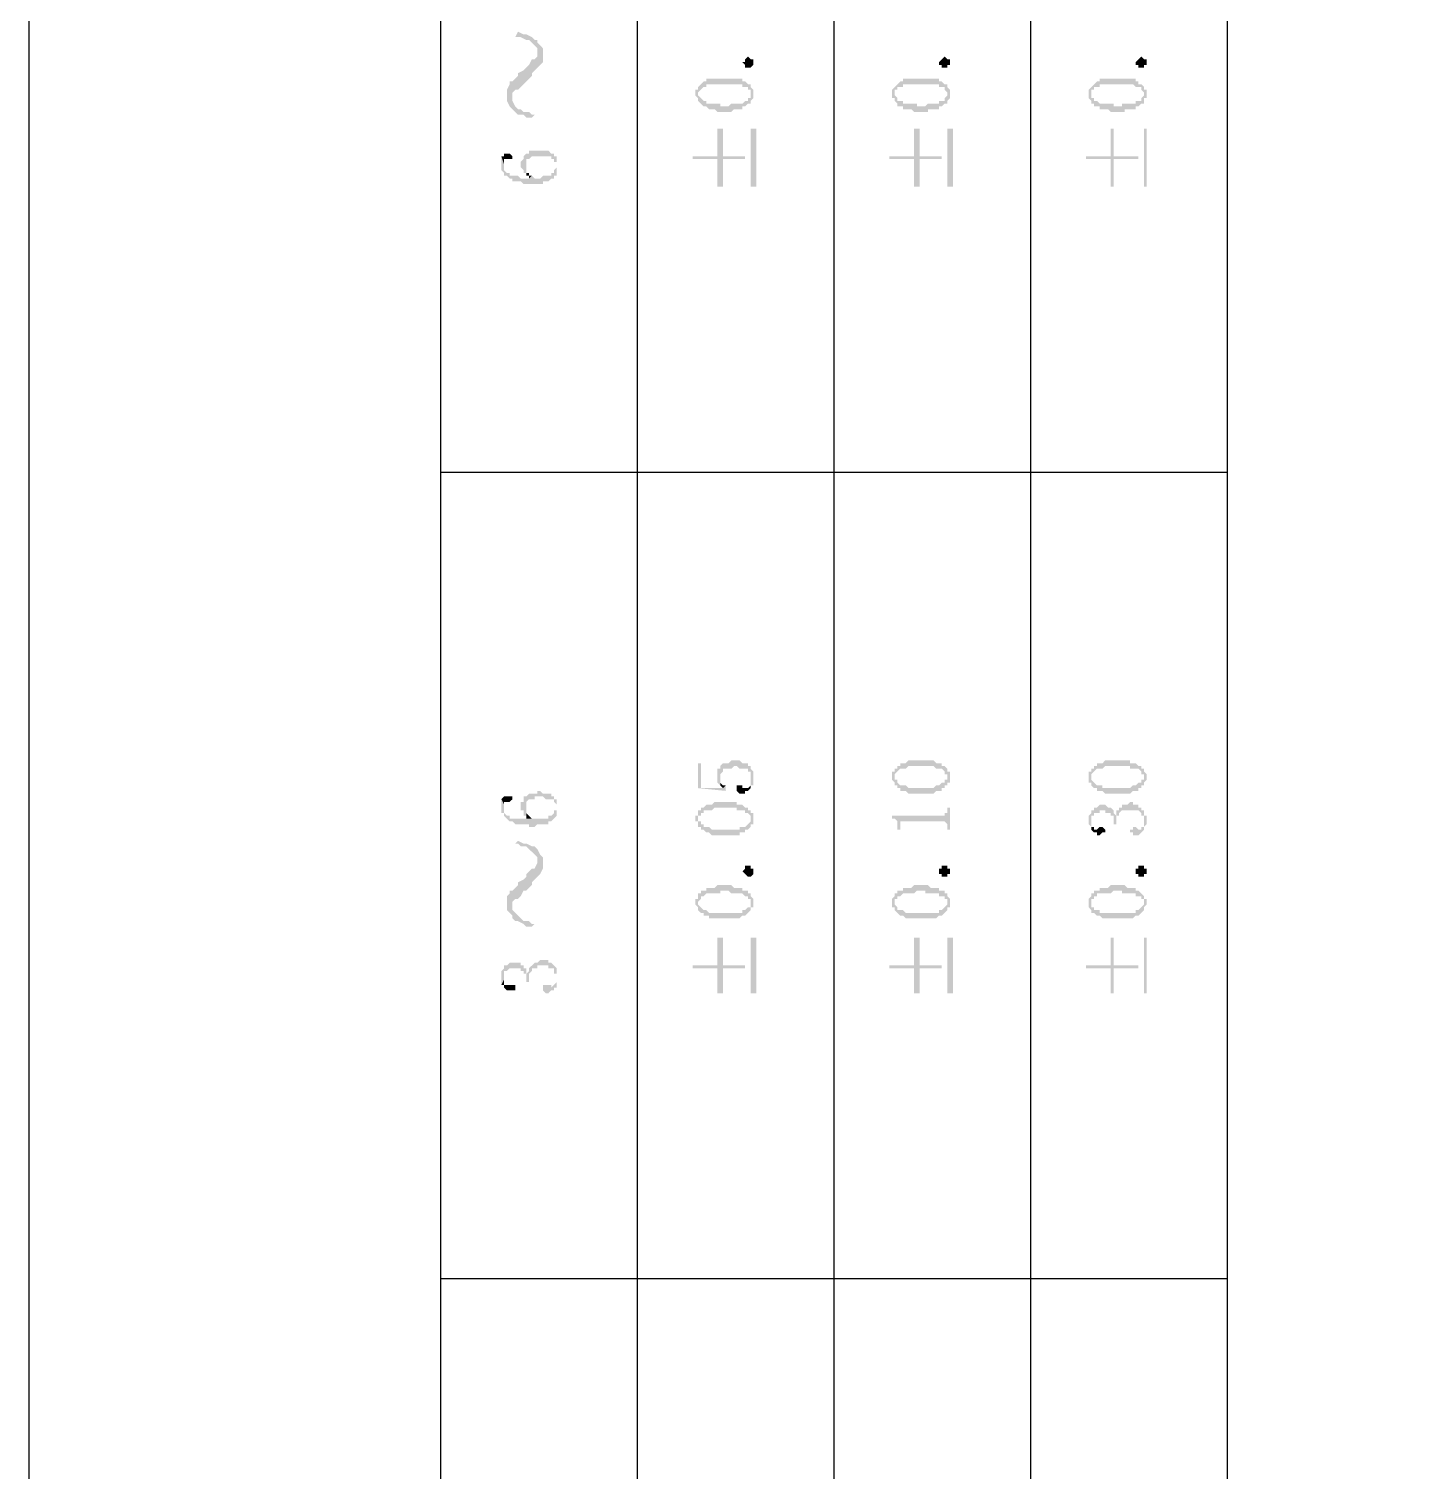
# Model space of a CAD drawing. Header units: inches. Extents: x 3613 to 8393, y -2205 to -794.
# Drawn here: x 4076.93 to 4099.35, y -1815.53 to -1792.04 of the extents above; entities that cross this region are included whole.
import ezdxf

# ---------------------------------------------------------------- set-up
doc = ezdxf.new("R2010")
doc.units = ezdxf.units.IN
doc.header["$MEASUREMENT"] = 0

msp = doc.modelspace()

# ---------------------------------------------------------------- hatches: boundary and pattern name
at = {"transparency": 33554559}
for points in [[(4084.852, -1792.175), (4084.942, -1792.175), (4085.032, -1792.22), (4085.077, -1792.22), (4085.123, -1792.265), (4085.123, -1792.265), (4085.168, -1792.31), (4085.213, -1792.356), (4085.213, -1792.671), (4085.213, -1792.671), (4085.258, -1792.626), (4085.303, -1792.581), (4085.303, -1792.356), (4085.258, -1792.31), (4085.213, -1792.265), (4085.213, -1792.22), (4085.168, -1792.22), (4085.123, -1792.175), (4085.032, -1792.13), (4084.987, -1792.13), (4084.897, -1792.085)], [(4084.716, -1793.123), (4084.716, -1793.213), (4084.761, -1793.303), (4084.807, -1793.348), (4084.807, -1793.168), (4084.807, -1793.078), (4084.852, -1793.032), (4084.897, -1793.032), (4084.942, -1792.987), (4084.987, -1792.942), (4085.032, -1792.897), (4085.077, -1792.852), (4085.123, -1792.807), (4085.123, -1792.762), (4085.168, -1792.717), (4085.213, -1792.671), (4085.213, -1792.446), (4085.213, -1792.491), (4085.168, -1792.536), (4085.123, -1792.536), (4085.077, -1792.626), (4085.032, -1792.671), (4085.032, -1792.671), (4084.987, -1792.717), (4084.897, -1792.762), (4084.897, -1792.807), (4084.852, -1792.852), (4084.807, -1792.897), (4084.761, -1792.897), (4084.761, -1792.942), (4084.716, -1793.032), (4084.716, -1793.078)], [(4088.733, -1792.581), (4088.733, -1792.626), (4088.733, -1792.626), (4088.688, -1792.671), (4088.598, -1792.671), (4088.598, -1792.626), (4088.598, -1792.626), (4088.553, -1792.581), (4088.598, -1792.581), (4088.598, -1792.536), (4088.598, -1792.536), (4088.643, -1792.491), (4088.643, -1792.491), (4088.688, -1792.536), (4088.733, -1792.536), (4088.733, -1792.581)], [(4091.937, -1792.581), (4091.937, -1792.626), (4091.892, -1792.626), (4091.892, -1792.671), (4091.802, -1792.671), (4091.802, -1792.626), (4091.757, -1792.626), (4091.757, -1792.581), (4091.757, -1792.581), (4091.802, -1792.536), (4091.802, -1792.536), (4091.847, -1792.491), (4091.847, -1792.491), (4091.892, -1792.536), (4091.937, -1792.536), (4091.937, -1792.581)], [(4095.142, -1792.581), (4095.142, -1792.626), (4095.097, -1792.626), (4095.097, -1792.671), (4095.006, -1792.671), (4095.006, -1792.626), (4094.961, -1792.626), (4094.961, -1792.581), (4094.961, -1792.581), (4095.006, -1792.536), (4095.006, -1792.536), (4095.052, -1792.491), (4095.052, -1792.491), (4095.097, -1792.536), (4095.142, -1792.536), (4095.142, -1792.581)], [(4087.785, -1793.123), (4087.785, -1793.123), (4087.83, -1793.168), (4087.83, -1793.213), (4087.83, -1793.078), (4087.83, -1793.078), (4087.876, -1793.032), (4087.876, -1793.032), (4087.921, -1792.987), (4087.966, -1792.987), (4087.966, -1792.942), (4088.553, -1792.942), (4088.553, -1792.987), (4088.643, -1792.987), (4088.643, -1793.032), (4088.688, -1793.032), (4088.688, -1793.078), (4088.688, -1793.123), (4088.688, -1792.942), (4088.643, -1792.942), (4088.598, -1792.897), (4088.553, -1792.897), (4088.553, -1792.852), (4087.966, -1792.852), (4087.966, -1792.897), (4087.921, -1792.897), (4087.876, -1792.942), (4087.876, -1792.942), (4087.83, -1792.987), (4087.83, -1793.032), (4087.785, -1793.032), (4087.785, -1793.078)], [(4087.83, -1793.213), (4087.876, -1793.258), (4087.876, -1793.258), (4087.921, -1793.303), (4087.966, -1793.303), (4088.011, -1793.348), (4088.101, -1793.348), (4088.146, -1793.394), (4088.372, -1793.394), (4088.417, -1793.348), (4088.553, -1793.348), (4088.553, -1793.303), (4088.598, -1793.303), (4088.643, -1793.258), (4088.688, -1793.258), (4088.688, -1793.213), (4088.688, -1793.213), (4088.733, -1793.168), (4088.733, -1793.123), (4088.733, -1793.078), (4088.733, -1793.032), (4088.733, -1793.032), (4088.688, -1792.987), (4088.688, -1793.123), (4088.688, -1793.168), (4088.643, -1793.168), (4088.643, -1793.213), (4088.598, -1793.213), (4088.553, -1793.258), (4088.372, -1793.258), (4088.327, -1793.303), (4088.191, -1793.303), (4088.191, -1793.258), (4087.966, -1793.258), (4087.966, -1793.213), (4087.921, -1793.213), (4087.876, -1793.168), (4087.876, -1793.168), (4087.83, -1793.123), (4087.83, -1793.123)], [(4090.99, -1793.123), (4090.99, -1793.168), (4091.035, -1793.168), (4091.035, -1793.213), (4091.035, -1793.078), (4091.035, -1793.032), (4091.08, -1793.032), (4091.08, -1792.987), (4091.17, -1792.987), (4091.17, -1792.942), (4091.757, -1792.942), (4091.757, -1792.987), (4091.847, -1792.987), (4091.847, -1793.032), (4091.847, -1793.032), (4091.892, -1793.078), (4091.892, -1793.123), (4091.892, -1792.942), (4091.847, -1792.942), (4091.802, -1792.897), (4091.757, -1792.897), (4091.757, -1792.852), (4091.17, -1792.852), (4091.17, -1792.897), (4091.125, -1792.897), (4091.08, -1792.942), (4091.08, -1792.942), (4091.035, -1792.987), (4091.035, -1792.987), (4090.99, -1793.032), (4090.99, -1793.078)], [(4091.035, -1793.213), (4091.08, -1793.258), (4091.08, -1793.303), (4091.17, -1793.303), (4091.17, -1793.348), (4091.306, -1793.348), (4091.351, -1793.394), (4091.576, -1793.394), (4091.576, -1793.348), (4091.757, -1793.348), (4091.757, -1793.303), (4091.802, -1793.303), (4091.847, -1793.258), (4091.892, -1793.258), (4091.892, -1793.213), (4091.892, -1793.213), (4091.937, -1793.168), (4091.937, -1793.123), (4091.937, -1793.078), (4091.937, -1793.032), (4091.937, -1793.032), (4091.892, -1792.987), (4091.892, -1793.123), (4091.892, -1793.123), (4091.847, -1793.168), (4091.847, -1793.213), (4091.757, -1793.213), (4091.757, -1793.258), (4091.576, -1793.258), (4091.531, -1793.303), (4091.396, -1793.303), (4091.396, -1793.258), (4091.17, -1793.258), (4091.17, -1793.213), (4091.08, -1793.213), (4091.08, -1793.168), (4091.08, -1793.168), (4091.035, -1793.123), (4091.035, -1793.123)], [(4094.194, -1793.123), (4094.194, -1793.168), (4094.194, -1793.168), (4094.239, -1793.213), (4094.239, -1793.078), (4094.239, -1793.032), (4094.284, -1793.032), (4094.284, -1792.987), (4094.375, -1792.987), (4094.375, -1792.942), (4094.916, -1792.942), (4094.961, -1792.987), (4095.052, -1792.987), (4095.052, -1793.032), (4095.052, -1793.032), (4095.097, -1793.078), (4095.097, -1793.123), (4095.097, -1792.987), (4095.052, -1792.942), (4095.006, -1792.942), (4095.006, -1792.897), (4094.961, -1792.897), (4094.961, -1792.852), (4094.375, -1792.852), (4094.375, -1792.897), (4094.329, -1792.897), (4094.284, -1792.942), (4094.284, -1792.942), (4094.239, -1792.987), (4094.239, -1792.987), (4094.194, -1793.032), (4094.194, -1793.078)], [(4094.239, -1793.213), (4094.239, -1793.258), (4094.284, -1793.258), (4094.284, -1793.303), (4094.375, -1793.303), (4094.375, -1793.348), (4094.51, -1793.348), (4094.555, -1793.394), (4094.781, -1793.394), (4094.781, -1793.348), (4094.961, -1793.348), (4094.961, -1793.303), (4095.006, -1793.303), (4095.052, -1793.258), (4095.097, -1793.258), (4095.097, -1793.213), (4095.097, -1793.168), (4095.142, -1793.168), (4095.142, -1793.123), (4095.142, -1793.078), (4095.142, -1793.032), (4095.097, -1793.032), (4095.097, -1792.987), (4095.097, -1793.123), (4095.097, -1793.123), (4095.052, -1793.168), (4095.052, -1793.213), (4094.961, -1793.213), (4094.961, -1793.258), (4094.736, -1793.258), (4094.736, -1793.303), (4094.6, -1793.303), (4094.6, -1793.258), (4094.375, -1793.258), (4094.329, -1793.213), (4094.284, -1793.213), (4094.284, -1793.168), (4094.239, -1793.168), (4094.239, -1793.123), (4094.239, -1793.123)], [(4084.807, -1793.348), (4084.807, -1793.348), (4084.852, -1793.394), (4084.897, -1793.439), (4084.987, -1793.439), (4085.032, -1793.484), (4085.123, -1793.484), (4085.168, -1793.439), (4085.123, -1793.439), (4085.077, -1793.394), (4084.987, -1793.394), (4084.942, -1793.348), (4084.897, -1793.348), (4084.852, -1793.303), (4084.807, -1793.213), (4084.807, -1793.168)], [(4087.74, -1794.116), (4087.74, -1794.161), (4088.146, -1794.161), (4088.146, -1794.612), (4088.237, -1794.612), (4088.237, -1794.161), (4088.598, -1794.161), (4088.598, -1794.116), (4088.237, -1794.116), (4088.237, -1793.664), (4088.146, -1793.664), (4088.146, -1794.116)], [(4088.778, -1794.612), (4088.778, -1793.664), (4088.688, -1793.664), (4088.688, -1794.612)], [(4090.945, -1794.116), (4090.945, -1794.161), (4091.351, -1794.161), (4091.351, -1794.612), (4091.441, -1794.612), (4091.441, -1794.161), (4091.802, -1794.161), (4091.802, -1794.116), (4091.441, -1794.116), (4091.441, -1793.664), (4091.351, -1793.664), (4091.351, -1794.116)], [(4091.983, -1794.612), (4091.983, -1793.664), (4091.892, -1793.664), (4091.892, -1794.612)], [(4094.149, -1794.116), (4094.149, -1794.161), (4094.555, -1794.161), (4094.555, -1794.612), (4094.6, -1794.612), (4094.6, -1794.161), (4095.006, -1794.161), (4095.006, -1794.116), (4094.6, -1794.116), (4094.6, -1793.664), (4094.555, -1793.664), (4094.555, -1794.116)], [(4095.142, -1794.612), (4095.142, -1793.664), (4095.097, -1793.664), (4095.097, -1794.612)], [(4084.626, -1794.116), (4084.671, -1794.251), (4084.671, -1794.206), (4084.671, -1794.161), (4084.807, -1794.161), (4084.807, -1794.116), (4084.807, -1794.116), (4084.761, -1794.071), (4084.671, -1794.071), (4084.671, -1794.116)], [(4084.626, -1794.206), (4084.626, -1794.296), (4084.626, -1794.341), (4084.626, -1794.341), (4084.671, -1794.386), (4084.671, -1794.432), (4084.716, -1794.432), (4084.761, -1794.477), (4084.807, -1794.477), (4084.807, -1794.522), (4084.942, -1794.522), (4084.987, -1794.567), (4085.303, -1794.567), (4085.303, -1794.522), (4085.393, -1794.522), (4085.438, -1794.477), (4085.484, -1794.477), (4085.484, -1794.432), (4085.529, -1794.432), (4085.529, -1794.251), (4085.529, -1794.296), (4085.529, -1794.296), (4085.484, -1794.341), (4085.484, -1794.386), (4085.438, -1794.386), (4085.438, -1794.432), (4085.303, -1794.432), (4085.258, -1794.477), (4085.168, -1794.477), (4085.123, -1794.432), (4085.123, -1794.432), (4085.077, -1794.477), (4084.942, -1794.477), (4084.897, -1794.432), (4084.761, -1794.432), (4084.761, -1794.386), (4084.716, -1794.386), (4084.671, -1794.341), (4084.671, -1794.296), (4084.671, -1794.251), (4084.671, -1794.251), (4084.626, -1794.116), (4084.626, -1794.161)], [(4084.942, -1794.251), (4084.942, -1794.296), (4084.987, -1794.341), (4084.987, -1794.386), (4085.032, -1794.386), (4085.032, -1794.251), (4085.032, -1794.206), (4085.032, -1794.161), (4085.077, -1794.161), (4085.123, -1794.116), (4085.438, -1794.116), (4085.438, -1794.161), (4085.484, -1794.161), (4085.484, -1794.206), (4085.529, -1794.206), (4085.529, -1794.251), (4085.529, -1794.386), (4085.529, -1794.341), (4085.529, -1794.251), (4085.529, -1794.161), (4085.529, -1794.116), (4085.484, -1794.116), (4085.484, -1794.071), (4085.438, -1794.071), (4085.393, -1794.025), (4085.077, -1794.025), (4085.077, -1794.071), (4085.032, -1794.071), (4084.987, -1794.116), (4084.987, -1794.161), (4084.987, -1794.161), (4084.942, -1794.206), (4084.942, -1794.206)], [(4085.032, -1794.386), (4085.032, -1794.432), (4085.077, -1794.432), (4085.077, -1794.477), (4085.123, -1794.432), (4085.077, -1794.432), (4085.077, -1794.386), (4085.032, -1794.386), (4085.032, -1794.341), (4085.032, -1794.296), (4085.032, -1794.251)], [(4087.83, -1804), (4087.83, -1804.406), (4088.282, -1804.451), (4088.282, -1804.406), (4088.282, -1804.361), (4088.237, -1804.406), (4087.876, -1804.406), (4087.876, -1804)], [(4088.146, -1804.18), (4088.146, -1804.27), (4088.146, -1804.316), (4088.146, -1804.316), (4088.191, -1804.361), (4088.191, -1804.225), (4088.191, -1804.18), (4088.191, -1804.18), (4088.237, -1804.135), (4088.237, -1804.09), (4088.372, -1804.09), (4088.417, -1804.045), (4088.462, -1804.045), (4088.507, -1804.09), (4088.643, -1804.09), (4088.643, -1804.135), (4088.688, -1804.135), (4088.688, -1804.18), (4088.688, -1804.225), (4088.688, -1804.361), (4088.733, -1804.361), (4088.733, -1804.316), (4088.733, -1804.225), (4088.733, -1804.18), (4088.733, -1804.135), (4088.688, -1804.09), (4088.688, -1804.045), (4088.643, -1804.045), (4088.643, -1804), (4088.553, -1804), (4088.507, -1803.954), (4088.372, -1803.954), (4088.327, -1804), (4088.237, -1804), (4088.191, -1804.045), (4088.191, -1804.09), (4088.146, -1804.09), (4088.146, -1804.135)], [(4090.99, -1804.225), (4090.99, -1804.27), (4090.99, -1804.27), (4091.035, -1804.316), (4091.035, -1804.361), (4091.035, -1804.225), (4091.035, -1804.18), (4091.035, -1804.18), (4091.08, -1804.135), (4091.08, -1804.135), (4091.125, -1804.09), (4091.215, -1804.09), (4091.26, -1804.045), (4091.667, -1804.045), (4091.712, -1804.09), (4091.802, -1804.09), (4091.847, -1804.135), (4091.847, -1804.18), (4091.892, -1804.18), (4091.892, -1804.225), (4091.892, -1804.09), (4091.892, -1804.09), (4091.847, -1804.045), (4091.802, -1804.045), (4091.802, -1804), (4091.712, -1804), (4091.667, -1803.954), (4091.26, -1803.954), (4091.215, -1804), (4091.125, -1804), (4091.125, -1804.045), (4091.08, -1804.045), (4091.08, -1804.09), (4091.035, -1804.09), (4091.035, -1804.135), (4090.99, -1804.135), (4090.99, -1804.18), (4090.99, -1804.18)], [(4094.194, -1804.225), (4094.194, -1804.27), (4094.194, -1804.316), (4094.239, -1804.316), (4094.239, -1804.361), (4094.239, -1804.225), (4094.239, -1804.18), (4094.239, -1804.18), (4094.284, -1804.135), (4094.284, -1804.135), (4094.329, -1804.09), (4094.42, -1804.09), (4094.465, -1804.045), (4094.871, -1804.045), (4094.871, -1804.09), (4095.006, -1804.09), (4095.052, -1804.135), (4095.052, -1804.18), (4095.097, -1804.18), (4095.097, -1804.225), (4095.097, -1804.09), (4095.052, -1804.09), (4095.052, -1804.045), (4095.006, -1804.045), (4094.961, -1804), (4094.871, -1804), (4094.871, -1803.954), (4094.465, -1803.954), (4094.42, -1804), (4094.329, -1804), (4094.329, -1804.045), (4094.284, -1804.045), (4094.284, -1804.09), (4094.239, -1804.09), (4094.239, -1804.135), (4094.194, -1804.135), (4094.194, -1804.18), (4094.194, -1804.18)], [(4088.191, -1804.361), (4088.191, -1804.361), (4088.237, -1804.406), (4088.237, -1804.406), (4088.282, -1804.361), (4088.237, -1804.361), (4088.191, -1804.316), (4088.191, -1804.27), (4088.191, -1804.225)], [(4088.462, -1804.406), (4088.462, -1804.451), (4088.462, -1804.451), (4088.507, -1804.496), (4088.598, -1804.496), (4088.598, -1804.451), (4088.643, -1804.451), (4088.688, -1804.406), (4088.688, -1804.225), (4088.688, -1804.316), (4088.688, -1804.361), (4088.688, -1804.361), (4088.643, -1804.406), (4088.553, -1804.406), (4088.553, -1804.361), (4088.462, -1804.361)], [(4091.035, -1804.361), (4091.08, -1804.361), (4091.08, -1804.406), (4091.125, -1804.406), (4091.125, -1804.451), (4091.215, -1804.451), (4091.26, -1804.496), (4091.667, -1804.496), (4091.712, -1804.451), (4091.802, -1804.451), (4091.802, -1804.406), (4091.847, -1804.406), (4091.847, -1804.361), (4091.892, -1804.361), (4091.892, -1804.316), (4091.937, -1804.316), (4091.937, -1804.27), (4091.937, -1804.225), (4091.937, -1804.18), (4091.937, -1804.135), (4091.892, -1804.135), (4091.892, -1804.09), (4091.892, -1804.225), (4091.892, -1804.27), (4091.847, -1804.27), (4091.847, -1804.316), (4091.802, -1804.316), (4091.757, -1804.361), (4091.712, -1804.361), (4091.667, -1804.406), (4091.26, -1804.406), (4091.215, -1804.361), (4091.125, -1804.361), (4091.08, -1804.316), (4091.08, -1804.27), (4091.035, -1804.27), (4091.035, -1804.225), (4091.035, -1804.225)], [(4094.239, -1804.361), (4094.239, -1804.361), (4094.284, -1804.406), (4094.329, -1804.406), (4094.329, -1804.451), (4094.42, -1804.451), (4094.465, -1804.496), (4094.871, -1804.496), (4094.916, -1804.451), (4095.006, -1804.451), (4095.006, -1804.406), (4095.052, -1804.406), (4095.052, -1804.361), (4095.097, -1804.361), (4095.097, -1804.316), (4095.097, -1804.316), (4095.142, -1804.27), (4095.142, -1804.225), (4095.142, -1804.18), (4095.142, -1804.18), (4095.097, -1804.135), (4095.097, -1804.09), (4095.097, -1804.225), (4095.097, -1804.27), (4095.052, -1804.27), (4095.052, -1804.316), (4095.006, -1804.316), (4094.961, -1804.361), (4094.916, -1804.361), (4094.871, -1804.406), (4094.42, -1804.406), (4094.42, -1804.361), (4094.329, -1804.361), (4094.284, -1804.316), (4094.284, -1804.316), (4094.239, -1804.27), (4094.239, -1804.225), (4094.239, -1804.225)], [(4084.942, -1804.722), (4084.942, -1804.767), (4084.987, -1804.767), (4084.987, -1804.812), (4084.987, -1804.857), (4085.032, -1804.857), (4085.032, -1804.677), (4085.032, -1804.631), (4085.032, -1804.631), (4085.077, -1804.586), (4085.168, -1804.586), (4085.168, -1804.541), (4085.303, -1804.541), (4085.348, -1804.586), (4085.484, -1804.586), (4085.484, -1804.631), (4085.484, -1804.631), (4085.529, -1804.677), (4085.529, -1804.857), (4085.529, -1804.812), (4085.529, -1804.767), (4085.529, -1804.722), (4085.529, -1804.677), (4085.529, -1804.631), (4085.529, -1804.586), (4085.484, -1804.586), (4085.484, -1804.541), (4085.438, -1804.541), (4085.438, -1804.496), (4085.303, -1804.496), (4085.258, -1804.451), (4085.213, -1804.451), (4085.213, -1804.496), (4085.077, -1804.496), (4085.032, -1804.541), (4084.987, -1804.541), (4084.987, -1804.586), (4084.987, -1804.631), (4084.942, -1804.631), (4084.942, -1804.677)], [(4084.626, -1804.586), (4084.671, -1804.677), (4084.671, -1804.631), (4084.761, -1804.631), (4084.807, -1804.586), (4084.807, -1804.541), (4084.671, -1804.541)], [(4084.626, -1804.677), (4084.626, -1804.722), (4084.626, -1804.767), (4084.626, -1804.812), (4084.671, -1804.812), (4084.671, -1804.857), (4084.671, -1804.857), (4084.716, -1804.902), (4084.716, -1804.902), (4084.761, -1804.947), (4084.807, -1804.947), (4084.852, -1804.993), (4085.077, -1804.993), (4085.077, -1805.038), (4085.168, -1805.038), (4085.213, -1804.993), (4085.393, -1804.993), (4085.393, -1804.947), (4085.438, -1804.947), (4085.484, -1804.902), (4085.484, -1804.902), (4085.529, -1804.857), (4085.529, -1804.722), (4085.529, -1804.767), (4085.484, -1804.767), (4085.484, -1804.812), (4085.484, -1804.812), (4085.438, -1804.857), (4085.393, -1804.857), (4085.393, -1804.902), (4084.761, -1804.902), (4084.761, -1804.857), (4084.716, -1804.857), (4084.671, -1804.812), (4084.671, -1804.767), (4084.671, -1804.677), (4084.626, -1804.586)], [(4085.032, -1804.857), (4085.032, -1804.902), (4085.123, -1804.902), (4085.077, -1804.857), (4085.077, -1804.857), (4085.032, -1804.812), (4085.032, -1804.722), (4085.032, -1804.722)], [(4087.785, -1804.902), (4087.785, -1804.947), (4087.83, -1804.947), (4087.83, -1804.993), (4087.83, -1805.038), (4087.83, -1804.902), (4087.83, -1804.857), (4087.876, -1804.857), (4087.876, -1804.812), (4087.921, -1804.812), (4087.921, -1804.767), (4088.056, -1804.767), (4088.101, -1804.722), (4088.462, -1804.722), (4088.462, -1804.767), (4088.598, -1804.767), (4088.598, -1804.812), (4088.643, -1804.812), (4088.688, -1804.857), (4088.688, -1804.902), (4088.688, -1804.767), (4088.643, -1804.767), (4088.643, -1804.722), (4088.598, -1804.722), (4088.553, -1804.677), (4088.462, -1804.677), (4088.462, -1804.631), (4088.101, -1804.631), (4088.056, -1804.677), (4087.966, -1804.677), (4087.921, -1804.722), (4087.876, -1804.722), (4087.876, -1804.767), (4087.83, -1804.767), (4087.83, -1804.812), (4087.83, -1804.857), (4087.785, -1804.857)], [(4087.83, -1805.038), (4087.876, -1805.038), (4087.876, -1805.083), (4087.921, -1805.083), (4087.966, -1805.128), (4088.011, -1805.128), (4088.056, -1805.173), (4088.507, -1805.173), (4088.507, -1805.128), (4088.598, -1805.128), (4088.598, -1805.083), (4088.643, -1805.083), (4088.688, -1805.038), (4088.688, -1804.993), (4088.733, -1804.993), (4088.733, -1804.947), (4088.733, -1804.902), (4088.733, -1804.857), (4088.733, -1804.812), (4088.688, -1804.812), (4088.688, -1804.767), (4088.688, -1804.947), (4088.688, -1804.947), (4088.643, -1804.993), (4088.643, -1804.993), (4088.598, -1805.038), (4088.507, -1805.038), (4088.507, -1805.083), (4088.056, -1805.083), (4088.011, -1805.038), (4087.921, -1805.038), (4087.921, -1804.993), (4087.876, -1804.993), (4087.876, -1804.947), (4087.83, -1804.947), (4087.83, -1804.902)], [(4090.99, -1804.857), (4090.99, -1804.902), (4091.035, -1804.902), (4091.08, -1804.947), (4091.08, -1805.038), (4091.08, -1805.083), (4091.125, -1805.083), (4091.125, -1804.993), (4091.125, -1804.947), (4091.847, -1804.947), (4091.892, -1804.993), (4091.892, -1805.083), (4091.937, -1805.083), (4091.937, -1804.722), (4091.892, -1804.722), (4091.892, -1804.767), (4091.892, -1804.812), (4091.847, -1804.812), (4091.847, -1804.857), (4091.802, -1804.857)], [(4094.194, -1804.902), (4094.194, -1804.947), (4094.194, -1804.993), (4094.194, -1804.993), (4094.239, -1805.038), (4094.239, -1804.947), (4094.239, -1804.902), (4094.239, -1804.857), (4094.284, -1804.857), (4094.284, -1804.812), (4094.375, -1804.812), (4094.375, -1804.767), (4094.465, -1804.767), (4094.465, -1804.812), (4094.555, -1804.812), (4094.555, -1804.857), (4094.6, -1804.857), (4094.6, -1804.947), (4094.6, -1804.993), (4094.645, -1804.993), (4094.645, -1804.947), (4094.645, -1804.857), (4094.691, -1804.857), (4094.691, -1804.812), (4094.691, -1804.812), (4094.736, -1804.767), (4095.006, -1804.767), (4095.052, -1804.812), (4095.052, -1804.857), (4095.097, -1804.857), (4095.097, -1804.902), (4095.097, -1804.947), (4095.097, -1804.767), (4095.052, -1804.767), (4095.052, -1804.722), (4095.006, -1804.722), (4095.006, -1804.677), (4094.916, -1804.677), (4094.916, -1804.631), (4094.871, -1804.631), (4094.826, -1804.677), (4094.736, -1804.677), (4094.736, -1804.722), (4094.691, -1804.722), (4094.691, -1804.767), (4094.645, -1804.767), (4094.645, -1804.812), (4094.645, -1804.857), (4094.6, -1804.812), (4094.6, -1804.767), (4094.6, -1804.767), (4094.555, -1804.722), (4094.51, -1804.722), (4094.465, -1804.677), (4094.375, -1804.677), (4094.329, -1804.722), (4094.284, -1804.722), (4094.284, -1804.767), (4094.239, -1804.767), (4094.239, -1804.812), (4094.239, -1804.812), (4094.194, -1804.857)], [(4094.871, -1805.128), (4094.916, -1805.128), (4094.916, -1805.173), (4095.006, -1805.173), (4095.052, -1805.128), (4095.052, -1805.128), (4095.097, -1805.083), (4095.097, -1805.038), (4095.097, -1805.038), (4095.142, -1804.993), (4095.142, -1804.947), (4095.142, -1804.902), (4095.142, -1804.857), (4095.097, -1804.857), (4095.097, -1804.767), (4095.097, -1804.947), (4095.097, -1804.993), (4095.097, -1805.038), (4095.052, -1805.038), (4095.052, -1805.083), (4095.006, -1805.083), (4094.961, -1805.038), (4094.916, -1805.038), (4094.916, -1805.083), (4094.871, -1805.083)], [(4094.239, -1805.038), (4094.239, -1805.083), (4094.239, -1805.083), (4094.284, -1805.128), (4094.329, -1805.128), (4094.329, -1805.173), (4094.375, -1805.173), (4094.42, -1805.128), (4094.465, -1805.128), (4094.465, -1805.083), (4094.465, -1805.083), (4094.42, -1805.038), (4094.375, -1805.038), (4094.329, -1805.083), (4094.284, -1805.083), (4094.284, -1805.038), (4094.239, -1805.038), (4094.239, -1804.947), (4094.239, -1804.947)], [(4084.852, -1805.308), (4084.897, -1805.308), (4084.942, -1805.354), (4085.032, -1805.354), (4085.077, -1805.399), (4085.123, -1805.444), (4085.123, -1805.444), (4085.168, -1805.489), (4085.213, -1805.534), (4085.213, -1805.85), (4085.213, -1805.85), (4085.258, -1805.805), (4085.303, -1805.715), (4085.303, -1805.534), (4085.258, -1805.489), (4085.213, -1805.399), (4085.213, -1805.399), (4085.168, -1805.354), (4085.123, -1805.354), (4085.032, -1805.308), (4084.987, -1805.308), (4084.897, -1805.263)], [(4084.716, -1806.301), (4084.716, -1806.392), (4084.761, -1806.437), (4084.807, -1806.482), (4084.807, -1806.256), (4084.852, -1806.211), (4084.897, -1806.211), (4084.942, -1806.166), (4084.987, -1806.076), (4085.032, -1806.076), (4085.077, -1806.031), (4085.123, -1805.985), (4085.123, -1805.94), (4085.168, -1805.895), (4085.213, -1805.85), (4085.213, -1805.579), (4085.213, -1805.624), (4085.168, -1805.715), (4085.123, -1805.715), (4085.077, -1805.76), (4085.032, -1805.805), (4085.032, -1805.85), (4084.987, -1805.895), (4084.897, -1805.94), (4084.897, -1805.985), (4084.852, -1806.031), (4084.807, -1806.076), (4084.761, -1806.076), (4084.761, -1806.121), (4084.716, -1806.166), (4084.716, -1806.256)], [(4088.733, -1805.76), (4088.733, -1805.805), (4088.733, -1805.805), (4088.688, -1805.85), (4088.643, -1805.85), (4088.598, -1805.805), (4088.598, -1805.805), (4088.553, -1805.76), (4088.553, -1805.76), (4088.598, -1805.715), (4088.598, -1805.669), (4088.688, -1805.669), (4088.688, -1805.715), (4088.733, -1805.715), (4088.733, -1805.76)], [(4091.937, -1805.76), (4091.937, -1805.805), (4091.892, -1805.805), (4091.892, -1805.85), (4091.802, -1805.85), (4091.802, -1805.805), (4091.757, -1805.805), (4091.757, -1805.76), (4091.757, -1805.715), (4091.802, -1805.715), (4091.802, -1805.669), (4091.892, -1805.669), (4091.892, -1805.715), (4091.937, -1805.715), (4091.937, -1805.76)], [(4095.142, -1805.76), (4095.142, -1805.805), (4095.097, -1805.805), (4095.097, -1805.85), (4095.006, -1805.85), (4095.006, -1805.805), (4094.961, -1805.805), (4094.961, -1805.76), (4094.961, -1805.715), (4095.006, -1805.715), (4095.006, -1805.669), (4095.097, -1805.669), (4095.097, -1805.715), (4095.142, -1805.715), (4095.142, -1805.76)], [(4087.785, -1806.256), (4087.785, -1806.301), (4087.785, -1806.301), (4087.83, -1806.346), (4087.83, -1806.392), (4087.83, -1806.256), (4087.83, -1806.256), (4087.876, -1806.211), (4087.876, -1806.166), (4087.921, -1806.166), (4087.966, -1806.121), (4088.191, -1806.121), (4088.191, -1806.076), (4088.327, -1806.076), (4088.372, -1806.121), (4088.553, -1806.121), (4088.598, -1806.166), (4088.643, -1806.166), (4088.643, -1806.211), (4088.688, -1806.211), (4088.688, -1806.256), (4088.688, -1806.121), (4088.643, -1806.121), (4088.643, -1806.076), (4088.553, -1806.076), (4088.553, -1806.031), (4088.417, -1806.031), (4088.372, -1805.985), (4088.146, -1805.985), (4088.101, -1806.031), (4087.966, -1806.031), (4087.966, -1806.076), (4087.876, -1806.076), (4087.876, -1806.121), (4087.83, -1806.121), (4087.83, -1806.166), (4087.83, -1806.211), (4087.785, -1806.211)], [(4087.83, -1806.392), (4087.876, -1806.437), (4087.921, -1806.437), (4087.921, -1806.482), (4088.011, -1806.482), (4088.011, -1806.527), (4088.507, -1806.527), (4088.553, -1806.482), (4088.598, -1806.482), (4088.643, -1806.437), (4088.643, -1806.437), (4088.688, -1806.392), (4088.688, -1806.346), (4088.733, -1806.346), (4088.733, -1806.301), (4088.733, -1806.256), (4088.733, -1806.211), (4088.733, -1806.211), (4088.688, -1806.166), (4088.688, -1806.301), (4088.688, -1806.346), (4088.643, -1806.346), (4088.598, -1806.392), (4088.553, -1806.392), (4088.553, -1806.437), (4088.011, -1806.437), (4087.966, -1806.392), (4087.921, -1806.392), (4087.876, -1806.346), (4087.876, -1806.346), (4087.83, -1806.301), (4087.83, -1806.256)], [(4090.99, -1806.256), (4090.99, -1806.301), (4090.99, -1806.346), (4091.035, -1806.346), (4091.035, -1806.392), (4091.035, -1806.256), (4091.035, -1806.211), (4091.08, -1806.211), (4091.08, -1806.166), (4091.125, -1806.166), (4091.17, -1806.121), (4091.351, -1806.121), (4091.396, -1806.076), (4091.531, -1806.076), (4091.531, -1806.121), (4091.757, -1806.121), (4091.757, -1806.166), (4091.847, -1806.166), (4091.847, -1806.211), (4091.892, -1806.211), (4091.892, -1806.256), (4091.892, -1806.121), (4091.847, -1806.121), (4091.847, -1806.076), (4091.757, -1806.076), (4091.757, -1806.031), (4091.622, -1806.031), (4091.576, -1805.985), (4091.351, -1805.985), (4091.306, -1806.031), (4091.17, -1806.031), (4091.17, -1806.076), (4091.08, -1806.076), (4091.08, -1806.121), (4091.035, -1806.121), (4091.035, -1806.166), (4091.035, -1806.166), (4090.99, -1806.211)], [(4091.035, -1806.392), (4091.08, -1806.437), (4091.08, -1806.437), (4091.125, -1806.482), (4091.17, -1806.482), (4091.215, -1806.527), (4091.712, -1806.527), (4091.757, -1806.482), (4091.802, -1806.482), (4091.847, -1806.437), (4091.847, -1806.437), (4091.892, -1806.392), (4091.892, -1806.346), (4091.937, -1806.346), (4091.937, -1806.301), (4091.937, -1806.256), (4091.937, -1806.211), (4091.937, -1806.211), (4091.892, -1806.166), (4091.892, -1806.301), (4091.892, -1806.301), (4091.847, -1806.346), (4091.847, -1806.346), (4091.802, -1806.392), (4091.757, -1806.392), (4091.757, -1806.437), (4091.215, -1806.437), (4091.17, -1806.392), (4091.08, -1806.392), (4091.08, -1806.346), (4091.08, -1806.346), (4091.035, -1806.301), (4091.035, -1806.256)], [(4094.194, -1806.256), (4094.194, -1806.301), (4094.194, -1806.346), (4094.194, -1806.346), (4094.239, -1806.392), (4094.239, -1806.256), (4094.239, -1806.211), (4094.284, -1806.211), (4094.284, -1806.166), (4094.329, -1806.166), (4094.329, -1806.121), (4094.555, -1806.121), (4094.6, -1806.076), (4094.736, -1806.076), (4094.736, -1806.121), (4094.961, -1806.121), (4094.961, -1806.166), (4095.052, -1806.166), (4095.052, -1806.211), (4095.097, -1806.211), (4095.097, -1806.256), (4095.097, -1806.166), (4095.052, -1806.121), (4095.052, -1806.121), (4095.006, -1806.076), (4094.961, -1806.076), (4094.961, -1806.031), (4094.826, -1806.031), (4094.781, -1805.985), (4094.555, -1805.985), (4094.51, -1806.031), (4094.375, -1806.031), (4094.375, -1806.076), (4094.284, -1806.076), (4094.284, -1806.121), (4094.239, -1806.121), (4094.239, -1806.166), (4094.239, -1806.166), (4094.194, -1806.211)], [(4094.239, -1806.392), (4094.239, -1806.437), (4094.284, -1806.437), (4094.329, -1806.482), (4094.375, -1806.482), (4094.42, -1806.527), (4094.916, -1806.527), (4094.961, -1806.482), (4095.006, -1806.482), (4095.052, -1806.437), (4095.052, -1806.437), (4095.097, -1806.392), (4095.097, -1806.346), (4095.097, -1806.346), (4095.142, -1806.301), (4095.142, -1806.256), (4095.142, -1806.211), (4095.097, -1806.211), (4095.097, -1806.166), (4095.097, -1806.301), (4095.097, -1806.301), (4095.052, -1806.346), (4095.052, -1806.346), (4095.006, -1806.392), (4094.961, -1806.392), (4094.961, -1806.437), (4094.375, -1806.437), (4094.375, -1806.392), (4094.284, -1806.392), (4094.284, -1806.346), (4094.239, -1806.346), (4094.239, -1806.301), (4094.239, -1806.256)], [(4084.807, -1806.482), (4084.807, -1806.527), (4084.852, -1806.572), (4084.897, -1806.572), (4084.987, -1806.617), (4085.032, -1806.662), (4085.123, -1806.662), (4085.168, -1806.617), (4085.123, -1806.617), (4085.077, -1806.572), (4084.987, -1806.572), (4084.942, -1806.527), (4084.897, -1806.482), (4084.897, -1806.482), (4084.852, -1806.437), (4084.807, -1806.392), (4084.807, -1806.346)], [(4087.74, -1807.294), (4087.74, -1807.339), (4088.146, -1807.339), (4088.146, -1807.746), (4088.237, -1807.746), (4088.237, -1807.339), (4088.598, -1807.339), (4088.598, -1807.294), (4088.237, -1807.294), (4088.237, -1806.843), (4088.146, -1806.843), (4088.146, -1807.294)], [(4088.778, -1807.746), (4088.778, -1806.843), (4088.688, -1806.843), (4088.688, -1807.746)], [(4090.945, -1807.294), (4090.945, -1807.339), (4091.351, -1807.339), (4091.351, -1807.746), (4091.441, -1807.746), (4091.441, -1807.339), (4091.802, -1807.339), (4091.802, -1807.294), (4091.441, -1807.294), (4091.441, -1806.843), (4091.351, -1806.843), (4091.351, -1807.294)], [(4091.983, -1807.746), (4091.983, -1806.843), (4091.892, -1806.843), (4091.892, -1807.746)], [(4094.149, -1807.294), (4094.149, -1807.339), (4094.555, -1807.339), (4094.555, -1807.746), (4094.6, -1807.746), (4094.6, -1807.339), (4095.006, -1807.339), (4095.006, -1807.294), (4094.6, -1807.294), (4094.6, -1806.843), (4094.555, -1806.843), (4094.555, -1807.294)], [(4095.142, -1807.746), (4095.142, -1806.843), (4095.097, -1806.843), (4095.097, -1807.746)], [(4084.626, -1807.475), (4084.626, -1807.565), (4084.626, -1807.61), (4084.671, -1807.52), (4084.671, -1807.475), (4084.671, -1807.43), (4084.671, -1807.385), (4084.716, -1807.385), (4084.761, -1807.339), (4084.942, -1807.339), (4084.942, -1807.385), (4084.987, -1807.385), (4084.987, -1807.43), (4085.032, -1807.43), (4085.032, -1807.475), (4085.032, -1807.565), (4085.077, -1807.565), (4085.077, -1807.475), (4085.077, -1807.43), (4085.077, -1807.43), (4085.123, -1807.385), (4085.123, -1807.339), (4085.213, -1807.339), (4085.213, -1807.294), (4085.393, -1807.294), (4085.393, -1807.339), (4085.484, -1807.339), (4085.484, -1807.385), (4085.484, -1807.43), (4085.529, -1807.43), (4085.529, -1807.52), (4085.529, -1807.339), (4085.529, -1807.339), (4085.484, -1807.294), (4085.484, -1807.294), (4085.438, -1807.249), (4085.393, -1807.249), (4085.393, -1807.204), (4085.258, -1807.204), (4085.213, -1807.249), (4085.168, -1807.249), (4085.123, -1807.294), (4085.123, -1807.294), (4085.077, -1807.339), (4085.077, -1807.385), (4085.032, -1807.43), (4085.032, -1807.385), (4085.032, -1807.339), (4084.987, -1807.339), (4084.987, -1807.294), (4084.942, -1807.294), (4084.942, -1807.249), (4084.761, -1807.249), (4084.716, -1807.294), (4084.671, -1807.294), (4084.671, -1807.339), (4084.671, -1807.339), (4084.626, -1807.385)], [(4085.303, -1807.655), (4085.303, -1807.7), (4085.303, -1807.7), (4085.348, -1807.746), (4085.393, -1807.746), (4085.438, -1807.7), (4085.484, -1807.7), (4085.484, -1807.655), (4085.529, -1807.655), (4085.529, -1807.61), (4085.529, -1807.565), (4085.529, -1807.475), (4085.529, -1807.43), (4085.529, -1807.385), (4085.529, -1807.339), (4085.529, -1807.52), (4085.529, -1807.565), (4085.484, -1807.61), (4085.484, -1807.61), (4085.438, -1807.655), (4085.438, -1807.61), (4085.303, -1807.61)], [(4084.626, -1807.61), (4084.671, -1807.61), (4084.671, -1807.655), (4084.671, -1807.655), (4084.716, -1807.7), (4084.852, -1807.7), (4084.852, -1807.655), (4084.852, -1807.61), (4084.671, -1807.61), (4084.671, -1807.565), (4084.671, -1807.52), (4084.671, -1807.52)]]:
    msp.add_hatch(color=256, dxfattribs=at).paths.add_polyline_path(points)

# ---------------------------------------------------------------- linework, layer by layer
msp.add_line((4083.633, -1574.063), (4083.633, -1860.804))
msp.add_lwpolyline([(4496.927, -1865.063), (4496.927, -1568.063), (4076.927, -1568.063), (4076.927, -1865.063)], close=True)
for points in [[(4096.451, -1574.063), (4096.451, -1860.804)], [(4086.838, -1746.456), (4086.838, -1839.473)], [(4090.042, -1746.456), (4090.042, -1839.473)], [(4093.246, -1746.456), (4093.246, -1839.473)], [(4083.633, -1799.261), (4096.451, -1799.261)], [(4083.633, -1812.394), (4096.451, -1812.394)]]:
    msp.add_lwpolyline(points)

doc.saveas('drawing.dxf')
